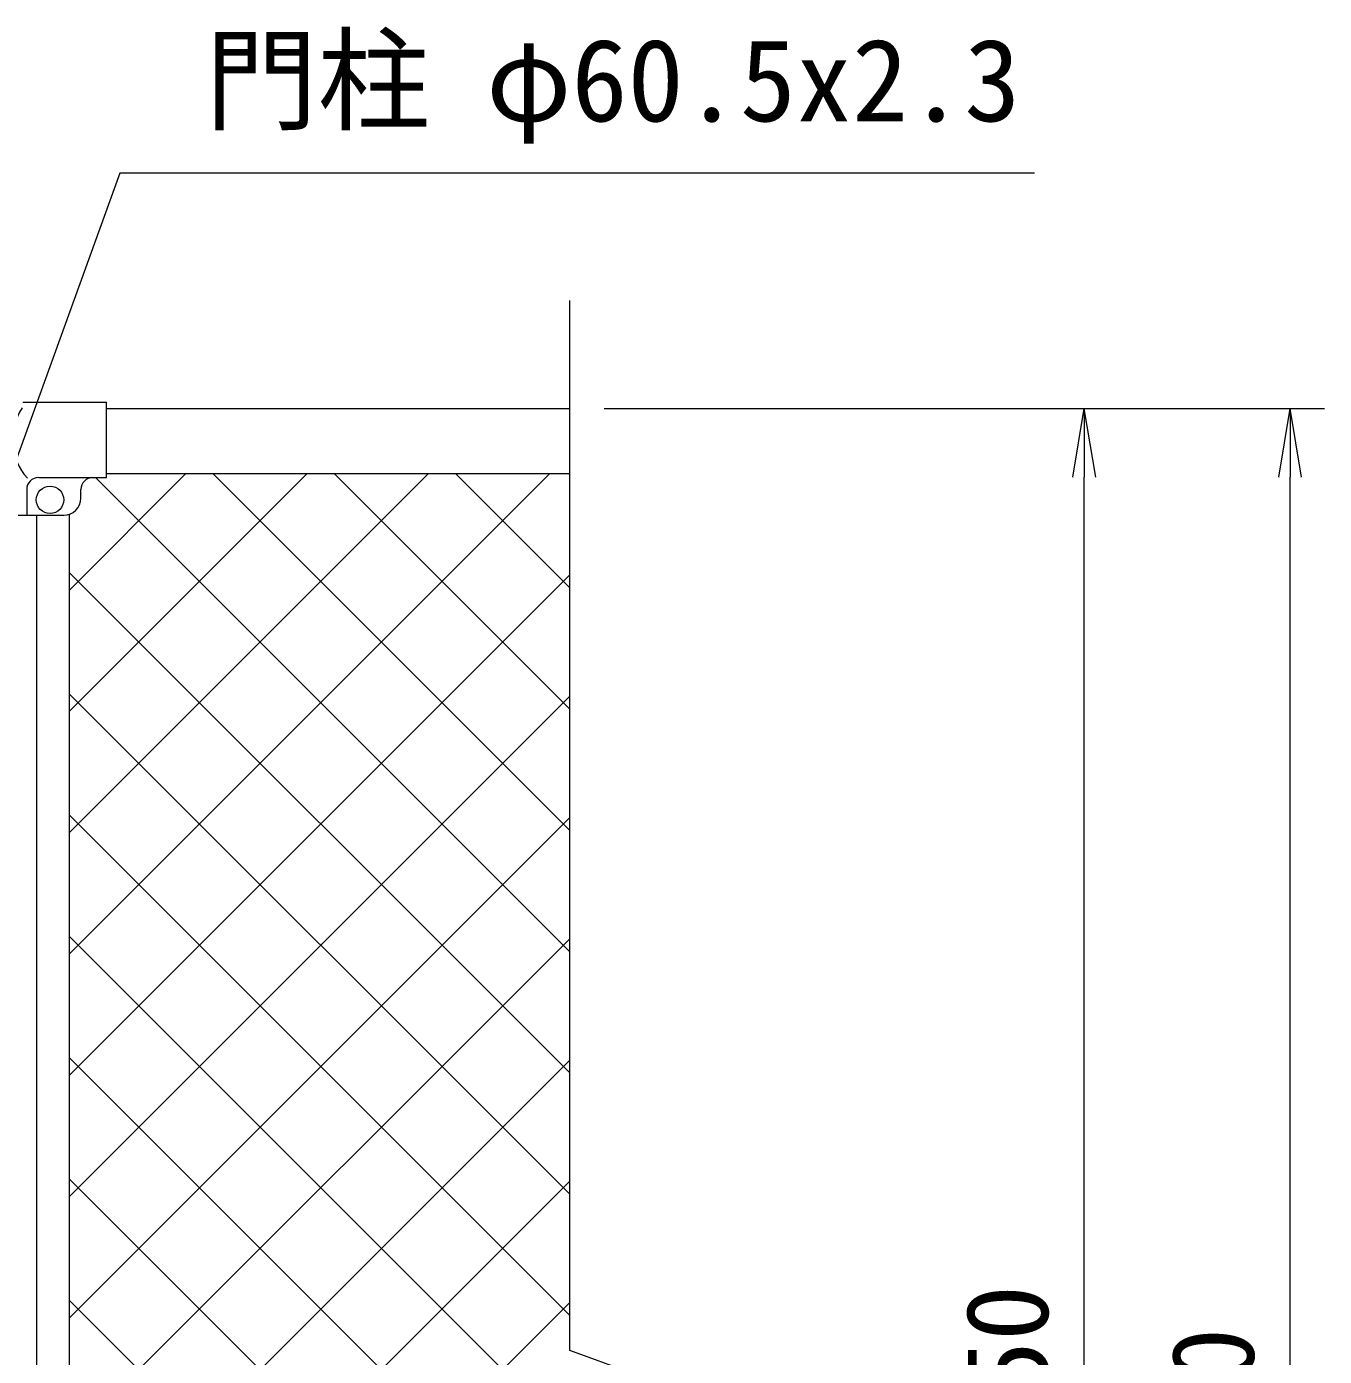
# Model space of a CAD drawing. Units: millimetres, scale not verified. Extents: x -4200 to 4200, y -2970 to 2970.
# Drawn here: x -1568 to -812, y 609 to 1384 of the extents above; entities that cross this region are included whole.
import ezdxf
from ezdxf.enums import TextEntityAlignment as Align

# ---------------------------------------------------------------- set-up
doc = ezdxf.new("R2010")
doc.units = ezdxf.units.MM
doc.header["$LTSCALE"] = 20
for name, color, linetype, lineweight in [('0-2_D-STR1', 1, 'Continuous', 18), ('0-3_D-STR3', 3, 'Continuous', 13), ('0-4_D-STR-DIM', 7, 'Continuous', 9), ('0-5_0', 3, 'Continuous', 18), ('0-6_D-STR-TXT', 7, 'Continuous', 9), ('0-7_D-STR2', 7, 'Continuous', 9)]:
    doc.layers.add(name, color=color, linetype=linetype, lineweight=lineweight)
doc.styles.add('ＭＳ ゴシック', font='')
doc.styles.get('ＭＳ ゴシック').set_extended_font_data('MS Gothic')

# ---------------------------------------------------------------- blocks, each defined once
blk = doc.blocks.new('_Open')
at = {"layer": '0-5_0', "color": 7, "lineweight": 9}
blk.add_line((-20, 3.33), (0, 0), dxfattribs=at)
blk.add_lwpolyline([(-20, -3.33), (0, 0), (-20, 0)], dxfattribs=at)

msp = doc.modelspace()

# ---------------------------------------------------------------- linework, layer by layer
at = {"layer": '0-2_D-STR1'}
for p, q in [((-1521.55, 1161.37), (-1251.55, 1161.37)), ((-1521.55, 1161.37), (-1251.55, 1161.37)), ((-1521.55, 1123.37), (-1251.55, 1123.37)), ((-1521.55, 1123.37), (-1251.55, 1123.37))]:
    msp.add_line(p, q, dxfattribs=at)
at = {"layer": '0-3_D-STR3'}
for p, q in [((-1570.41, 1165.07), (-1521.55, 1165.07)), ((-1570.41, 1165.07), (-1521.55, 1165.07)), ((-1521.55, 1121.07), (-1521.55, 1165.07)), ((-1521.55, 1121.07), (-1521.55, 1165.07)), ((-1561.15, 1121.07), (-1521.55, 1121.07)), ((-1561.15, 1121.07), (-1521.55, 1121.07)), ((-1568.15, 1114.07), (-1568.15, 1099.07)), ((-1568.15, 1114.07), (-1568.15, 1099.07)), ((-1536.55, 1109.07), (-1536.55, 1114.07)), ((-1536.55, 1109.07), (-1536.55, 1114.07)), ((-1634.95, 1099.07), (-1546.55, 1099.07)), ((-1634.95, 1099.07), (-1546.55, 1099.07)), ((-1562.2, 596.87), (-1562.2, 1099.07)), ((-1543.2, 596.87), (-1543.2, 1099.65))]:
    msp.add_line(p, q, dxfattribs=at)
msp.add_circle((-1554.55, 1108.07), 8, dxfattribs=at)
msp.add_circle((-1554.55, 1108.07), 8, dxfattribs=at)
for centre, radius, start, end in [((-1543.02, 1143.12), 33.4, 146.35914, 222.2959), ((-1543.02, 1143.12), 33.4, 146.35914, 222.2959), ((-1561.15, 1114.07), 7, 90, 180), ((-1561.15, 1114.07), 7, 90, 180), ((-1529.55, 1114.07), 7, 90, 180), ((-1529.55, 1114.07), 7, 90, 180), ((-1546.55, 1109.07), 10, 270, 0), ((-1546.55, 1109.07), 10, 270, 0)]:
    msp.add_arc(centre, radius, start, end, dxfattribs=at)
at = {"layer": '0-4_D-STR-DIM'}
for p, q in [((-1251.55, 612.02), (-1251.55, 1224.37)), ((-1251.55, 612.02), (-1251.55, 1224.37)), ((-1231.55, 1161.37), (-931.55, 1161.37)), ((-1231.55, 1161.37), (-811.55, 1161.37)), ((-1231.55, 1161.37), (-931.55, 1161.37)), ((-1231.55, 1161.37), (-811.55, 1161.37)), ((-951.55, 51.37), (-951.55, 1121.37)), ((-951.55, 51.37), (-951.55, 1121.37)), ((-831.55, 1.37), (-831.55, 1121.37)), ((-831.55, 1.37), (-831.55, 1121.37)), ((-1216.31, 599.19), (-1251.55, 612.02)), ((-1216.31, 599.19), (-1251.55, 612.02))]:
    msp.add_line(p, q, dxfattribs=at)
at = {"layer": '0-6_D-STR-TXT'}
msp.add_lwpolyline([(-980.65, 1298.46), (-1513.81, 1298.46), (-1595.74, 1072.73)], dxfattribs=at)
msp.add_lwpolyline([(-980.65, 1298.46), (-1513.81, 1298.46), (-1595.74, 1072.73)], dxfattribs=at)
at = {"layer": '0-7_D-STR2'}
for p, q in [((-1543.2, 1055.47), (-1475.3, 1123.37)), ((-1543.2, 984.76), (-1404.59, 1123.37)), ((-1543.2, 914.05), (-1333.87, 1123.37)), ((-1543.2, 843.34), (-1263.16, 1123.37)), ((-1251.55, 844.61), (-1528, 1121.07)), ((-1251.55, 915.32), (-1459.59, 1123.37)), ((-1251.55, 986.03), (-1388.88, 1123.37)), ((-1251.55, 1056.74), (-1318.17, 1123.37)), ((-1251.55, 773.9), (-1543.2, 1065.55)), ((-1543.2, 772.62), (-1251.55, 1064.27)), ((-1251.55, 703.19), (-1543.2, 994.84)), ((-1543.2, 701.91), (-1251.55, 993.56)), ((-1251.55, 632.48), (-1543.2, 924.13)), ((-1543.2, 631.2), (-1251.55, 922.85)), ((-1346.86, 586.37), (-1543.2, 782.71)), ((-1446.61, 586.37), (-1251.55, 781.43)), ((-1417.57, 586.37), (-1543.2, 712)), ((-1375.9, 586.37), (-1251.55, 710.72)), ((-1488.28, 586.37), (-1543.2, 641.29)), ((-1305.19, 586.37), (-1251.55, 640.01))]:
    msp.add_line(p, q, dxfattribs=at)
for points in [[(-1269.58, 579.8), (-1276.15, 586.37), (-1543.2, 853.42)], [(-1519.55, 584.14), (-1517.32, 586.37), (-1251.55, 852.14)]]:
    msp.add_lwpolyline(points, dxfattribs=at)

# ---------------------------------------------------------------- block references
at = {"layer": '0-4_D-STR-DIM', "xscale": 2, "yscale": 2, "rotation": 90}
for p in [(-951.55, 1161.37), (-951.55, 1161.37), (-831.55, 1161.37), (-831.55, 1161.37)]:
    msp.add_blockref('_Open', p, dxfattribs=at)

# ---------------------------------------------------------------- texts
at = {"layer": '0-4_D-STR-DIM', "style": 'ＭＳ ゴシック'}
for s, p in [('1150', (-958.29, 519.47)), ('1150', (-958.29, 519.47)), ('1200', (-838.29, 494.47)), ('1200', (-838.29, 494.47))]:
    msp.add_text(s, height=48.09, rotation=90, dxfattribs=at).set_placement(p, align=Align.BOTTOM_LEFT)
at = {"layer": '0-6_D-STR-TXT', "style": 'ＭＳ ゴシック'}
msp.add_text('門柱 φ60.5x2.3', height=48.09, dxfattribs=at).set_placement((-1464.15, 1314.35), align=Align.BOTTOM_LEFT)
msp.add_text('門柱 φ60.5x2.3', height=48.09, dxfattribs=at).set_placement((-1464.15, 1314.35), align=Align.BOTTOM_LEFT)

doc.saveas('drawing.dxf')
